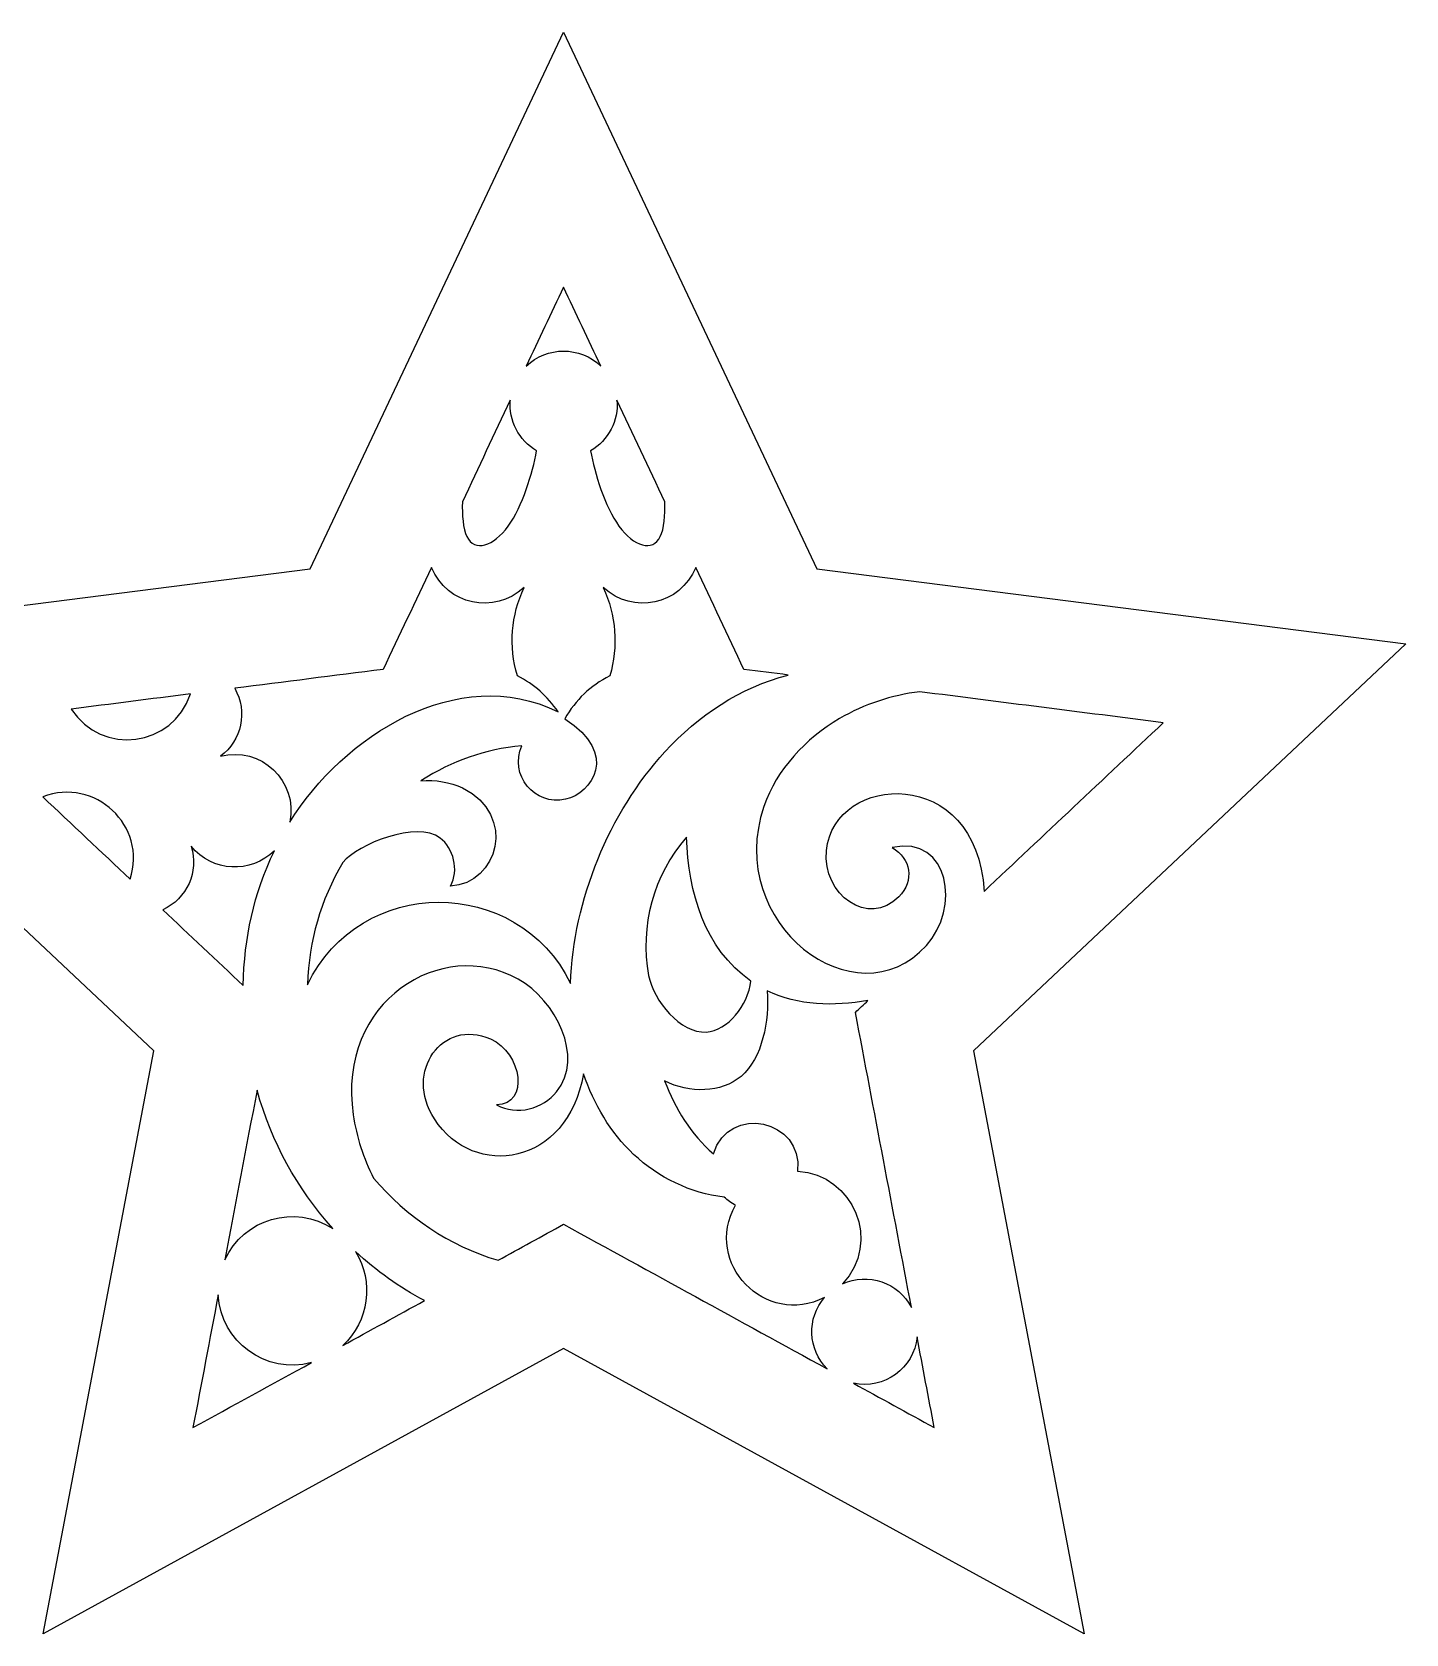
# Model space of a CAD drawing. Header units: centimetres. Extents: x 1 to 126, y -110 to -2.
# Drawn here: x 25.65 to 34.22, y -28.75 to -18.75 of the extents above; entities that cross this region are included whole.
import ezdxf

# ---------------------------------------------------------------- set-up
doc = ezdxf.new("R2010")
doc.units = ezdxf.units.CM
doc.header["$MEASUREMENT"] = 0
doc.layers.add('layer 1', color=7, linetype='Continuous')

msp = doc.modelspace()

# ---------------------------------------------------------------- linework, layer by layer
at = {"layer": 'layer 1', "color": 250}
for points, knots in [([(28.96339, -26.96446), (28.96339, -26.96446), (32.21261, -28.74686), (32.21261, -28.74686), (32.21261, -28.74686), (32.21261, -28.74686), (31.52148, -25.10589), (31.52148, -25.10589), (31.52148, -25.10589), (31.52148, -25.10589), (34.22068, -22.56653), (34.22068, -22.56653), (34.22068, -22.56653), (34.22068, -22.56653), (30.54439, -22.09871), (30.54439, -22.09871), (30.54439, -22.09871), (30.54439, -22.09871), (28.96339, -18.74687), (28.96339, -18.74687), (28.96339, -18.74687), (28.96339, -18.74687), (27.38242, -22.09871), (27.38242, -22.09871), (27.38242, -22.09871), (27.38242, -22.09871), (23.70609, -22.56653), (23.70609, -22.56653), (23.70609, -22.56653), (23.70609, -22.56653), (26.40533, -25.10589), (26.40533, -25.10589), (26.40533, -25.10589), (26.40533, -25.10589), (25.71421, -28.74686), (25.71421, -28.74686), (25.71421, -28.74686), (25.71421, -28.74686), (28.96339, -26.96446), (28.96339, -26.96446)], [0, 0, 0, 0, 0.0909091, 0.0909091, 0.0909091, 0.0909091, 0.1818182, 0.1818182, 0.1818182, 0.1818182, 0.2727273, 0.2727273, 0.2727273, 0.2727273, 0.3636364, 0.3636364, 0.3636364, 0.3636364, 0.4545455, 0.4545455, 0.4545455, 0.4545455, 0.5454545, 0.5454545, 0.5454545, 0.5454545, 0.6363636, 0.6363636, 0.6363636, 0.6363636, 0.7272727, 0.7272727, 0.7272727, 0.7272727, 0.8181818, 0.8181818, 0.8181818, 0.8181818, 1, 1, 1, 1]), ([(29.19626, -20.83291), (29.06661, -20.70686), (28.8602, -20.70686), (28.73052, -20.83291), (28.73052, -20.83291), (28.80817, -20.66837), (28.88578, -20.5038), (28.96339, -20.33923), (28.96339, -20.33923), (29.04103, -20.5038), (29.11865, -20.66837), (29.19626, -20.83291)], [0, 0, 0, 0, 0.25, 0.25, 0.25, 0.25, 0.5, 0.5, 0.5, 0.5, 1, 1, 1, 1]), ([(28.79518, -21.36105), (28.77049, -21.50132), (28.70544, -21.70854), (28.61781, -21.83049), (28.61781, -21.83049), (28.52531, -21.95919), (28.40762, -21.99298), (28.35986, -21.89689), (28.35986, -21.89689), (28.3352, -21.84725), (28.32917, -21.76297), (28.3316, -21.67869), (28.3316, -21.67869), (28.43122, -21.46748), (28.53085, -21.25628), (28.63047, -21.0451), (28.63047, -21.0451), (28.61992, -21.17334), (28.68399, -21.29625), (28.79518, -21.36105)], [0, 0, 0, 0, 0.1666667, 0.1666667, 0.1666667, 0.1666667, 0.3333333, 0.3333333, 0.3333333, 0.3333333, 0.5, 0.5, 0.5, 0.5, 0.6666667, 0.6666667, 0.6666667, 0.6666667, 1, 1, 1, 1]), ([(29.56696, -21.89689), (29.51919, -21.99298), (29.4015, -21.95919), (29.309, -21.83049), (29.309, -21.83049), (29.22134, -21.70854), (29.15632, -21.50132), (29.13163, -21.36105), (29.13163, -21.36105), (29.24282, -21.29625), (29.30689, -21.17334), (29.29634, -21.0451), (29.29634, -21.0451), (29.39596, -21.25628), (29.49559, -21.46748), (29.59521, -21.67869), (29.59521, -21.67869), (29.59761, -21.76297), (29.59161, -21.84725), (29.56696, -21.89689)], [0, 0, 0, 0, 0.1666667, 0.1666667, 0.1666667, 0.1666667, 0.3333333, 0.3333333, 0.3333333, 0.3333333, 0.5, 0.5, 0.5, 0.5, 0.6666667, 0.6666667, 0.6666667, 0.6666667, 1, 1, 1, 1]), ([(28.92896, -22.99018), (28.30105, -22.68086), (27.58346, -23.14451), (27.25478, -23.67904), (27.25478, -23.67904), (27.3077, -23.42353), (27.07349, -23.20149), (26.82115, -23.26802), (26.82115, -23.26802), (26.95453, -23.16981), (26.99295, -22.98714), (26.91044, -22.84353), (26.91044, -22.84353), (27.21958, -22.80419), (27.52871, -22.76486), (27.83782, -22.72552), (27.83782, -22.72552), (27.93794, -22.51329), (28.03805, -22.30106), (28.13814, -22.08883), (28.13814, -22.08883), (28.23864, -22.32516), (28.52665, -22.38478), (28.71669, -22.21435), (28.71669, -22.21435), (28.63552, -22.38721), (28.62024, -22.5818), (28.67496, -22.76507), (28.67496, -22.76507), (28.78047, -22.82095), (28.8613, -22.89129), (28.92896, -22.99018)], [0, 0, 0, 0, 0.1111111, 0.1111111, 0.1111111, 0.1111111, 0.2222222, 0.2222222, 0.2222222, 0.2222222, 0.3333333, 0.3333333, 0.3333333, 0.3333333, 0.4444444, 0.4444444, 0.4444444, 0.4444444, 0.5555556, 0.5555556, 0.5555556, 0.5555556, 0.6666667, 0.6666667, 0.6666667, 0.6666667, 0.7777778, 0.7777778, 0.7777778, 0.7777778, 1, 1, 1, 1]), ([(29.59592, -23.24019), (29.24711, -23.62104), (29.02313, -24.16765), (29.00717, -24.68584), (29.00717, -24.68584), (28.67318, -24.00746), (27.69153, -24.01088), (27.36457, -24.69416), (27.36457, -24.69416), (27.37642, -24.41437), (27.44391, -24.17279), (27.58579, -23.93022), (27.58579, -23.93022), (27.68212, -23.81582), (28.04702, -23.66879), (28.19296, -23.77842), (28.19296, -23.77842), (28.27512, -23.84016), (28.31347, -23.98049), (28.2566, -24.07793), (28.2566, -24.07793), (28.5538, -24.06492), (28.67441, -23.63567), (28.33322, -23.46593), (28.33322, -23.46593), (28.25392, -23.42646), (28.16244, -23.41506), (28.07234, -23.42102), (28.07234, -23.42102), (28.26979, -23.29491), (28.46925, -23.22541), (28.70237, -23.20181), (28.70237, -23.20181), (28.62144, -23.38352), (28.78206, -23.57984), (28.97619, -23.53656), (28.97619, -23.53656), (29.13413, -23.50136), (29.31726, -23.25308), (28.97006, -23.03431), (28.97006, -23.03431), (29.04008, -22.91285), (29.12856, -22.83037), (29.25185, -22.76507), (29.25185, -22.76507), (29.30654, -22.5818), (29.2913, -22.38721), (29.21012, -22.21435), (29.21012, -22.21435), (29.40016, -22.38478), (29.68817, -22.32516), (29.78864, -22.08883), (29.78864, -22.08883), (29.88876, -22.30106), (29.98888, -22.51329), (30.08896, -22.72552), (30.08896, -22.72552), (30.1811, -22.73724), (30.27325, -22.74898), (30.3654, -22.7607), (30.3654, -22.7607), (30.06582, -22.837), (29.80286, -23.01427), (29.59592, -23.24019)], [0, 0, 0, 0, 0.0588235, 0.0588235, 0.0588235, 0.0588235, 0.1176471, 0.1176471, 0.1176471, 0.1176471, 0.1764706, 0.1764706, 0.1764706, 0.1764706, 0.2352941, 0.2352941, 0.2352941, 0.2352941, 0.2941176, 0.2941176, 0.2941176, 0.2941176, 0.3529412, 0.3529412, 0.3529412, 0.3529412, 0.4117647, 0.4117647, 0.4117647, 0.4117647, 0.4705882, 0.4705882, 0.4705882, 0.4705882, 0.5294118, 0.5294118, 0.5294118, 0.5294118, 0.5882353, 0.5882353, 0.5882353, 0.5882353, 0.6470588, 0.6470588, 0.6470588, 0.6470588, 0.7058824, 0.7058824, 0.7058824, 0.7058824, 0.7647059, 0.7647059, 0.7647059, 0.7647059, 0.8235294, 0.8235294, 0.8235294, 0.8235294, 0.8823529, 0.8823529, 0.8823529, 0.8823529, 1, 1, 1, 1]), ([(26.63439, -22.87866), (26.52528, -23.2108), (26.07958, -23.26749), (25.89074, -22.97331), (25.89074, -22.97331), (26.13863, -22.94174), (26.38649, -22.9102), (26.63439, -22.87866)], [0, 0, 0, 0, 0.3333333, 0.3333333, 0.3333333, 0.3333333, 1, 1, 1, 1]), ([(31.22783, -24.44951), (30.78695, -24.93396), (29.96331, -24.31352), (30.21352, -23.58111), (30.21352, -23.58111), (30.2929, -23.34877), (30.47387, -23.15718), (30.686, -23.03255), (30.686, -23.03255), (30.84041, -22.94181), (31.01133, -22.8866), (31.18567, -22.86508), (31.18567, -22.86508), (31.69254, -22.92957), (32.19941, -22.99409), (32.70628, -23.05858), (32.70628, -23.05858), (32.33326, -23.40952), (31.96027, -23.76047), (31.58724, -24.11137), (31.58724, -24.11137), (31.54584, -23.31599), (30.6509, -23.37132), (30.60384, -23.85635), (30.60384, -23.85635), (30.57687, -24.13435), (30.86704, -24.33807), (31.05472, -24.14595), (31.05472, -24.14595), (31.15623, -24.04204), (31.12925, -23.907), (31.01482, -23.83712), (31.01482, -23.83712), (31.37889, -23.76081), (31.43654, -24.21999), (31.22783, -24.44951)], [0, 0, 0, 0, 0.1, 0.1, 0.1, 0.1, 0.2, 0.2, 0.2, 0.2, 0.3, 0.3, 0.3, 0.3, 0.4, 0.4, 0.4, 0.4, 0.5, 0.5, 0.5, 0.5, 0.6, 0.6, 0.6, 0.6, 0.7, 0.7, 0.7, 0.7, 0.8, 0.8, 0.8, 0.8, 1, 1, 1, 1]), ([(25.71258, -23.52153), (26.0383, -23.39453), (26.36554, -23.70236), (26.25861, -24.03521), (26.25861, -24.03521), (26.07661, -23.86401), (25.89462, -23.69277), (25.71258, -23.52153)], [0, 0, 0, 0, 0.3333333, 0.3333333, 0.3333333, 0.3333333, 1, 1, 1, 1]), ([(30.13242, -24.67098), (30.11489, -24.82194), (29.98789, -24.98174), (29.85352, -24.98968), (29.85352, -24.98968), (29.69367, -24.99917), (29.52342, -24.79364), (29.49411, -24.63542), (29.49411, -24.63542), (29.43692, -24.32713), (29.52395, -24.0096), (29.73033, -23.77352), (29.73033, -23.77352), (29.74391, -24.11656), (29.83859, -24.46634), (30.13242, -24.67098)], [0, 0, 0, 0, 0.2, 0.2, 0.2, 0.2, 0.4, 0.4, 0.4, 0.4, 0.6, 0.6, 0.6, 0.6, 1, 1, 1, 1]), ([(27.15802, -23.85737), (27.02876, -24.12933), (26.96953, -24.39867), (26.96385, -24.69868), (26.96385, -24.69868), (26.79631, -24.54109), (26.62882, -24.38347), (26.46128, -24.22588), (26.46128, -24.22588), (26.61245, -24.15819), (26.68872, -23.98783), (26.63855, -23.82996), (26.63855, -23.82996), (26.76971, -23.99062), (27.01073, -24.00332), (27.15802, -23.85737)], [0, 0, 0, 0, 0.2, 0.2, 0.2, 0.2, 0.4, 0.4, 0.4, 0.4, 0.6, 0.6, 0.6, 0.6, 1, 1, 1, 1]), ([(28.96339, -26.18965), (28.82701, -26.26448), (28.69066, -26.3393), (28.55427, -26.41409), (28.55427, -26.41409), (28.24986, -26.32417), (27.98154, -26.14224), (27.77767, -25.90133), (27.77767, -25.90133), (27.71346, -25.77768), (27.67078, -25.64451), (27.65049, -25.50629), (27.65049, -25.50629), (27.54579, -24.79371), (28.20465, -24.39296), (28.6799, -24.65917), (28.6799, -24.65917), (28.91455, -24.79061), (29.09446, -25.1434), (28.91947, -25.36278), (28.91947, -25.36278), (28.83681, -25.46643), (28.66998, -25.51536), (28.54528, -25.44353), (28.54528, -25.44353), (28.75013, -25.44374), (28.70489, -25.11883), (28.50633, -25.03177), (28.50633, -25.03177), (28.20908, -24.90144), (27.96487, -25.23556), (28.15708, -25.53218), (28.15708, -25.53218), (28.4039, -25.91307), (28.98778, -25.82719), (29.0876, -25.2494), (29.0876, -25.2494), (29.15198, -25.44039), (29.25538, -25.61681), (29.40034, -25.75284), (29.40034, -25.75284), (29.55443, -25.89741), (29.75548, -25.99633), (29.96573, -26.01947), (29.96573, -26.01947), (29.9869, -26.0405), (30.00997, -26.05697), (30.03671, -26.07013), (30.03671, -26.07013), (29.83288, -26.43131), (30.22361, -26.83647), (30.59195, -26.64579), (30.59195, -26.64579), (30.48026, -26.77597), (30.48728, -26.9701), (30.60807, -27.09188), (30.60807, -27.09188), (30.05986, -26.79114), (29.51164, -26.4904), (28.96339, -26.18965)], [0, 0, 0, 0, 0.0625, 0.0625, 0.0625, 0.0625, 0.125, 0.125, 0.125, 0.125, 0.1875, 0.1875, 0.1875, 0.1875, 0.25, 0.25, 0.25, 0.25, 0.3125, 0.3125, 0.3125, 0.3125, 0.375, 0.375, 0.375, 0.375, 0.4375, 0.4375, 0.4375, 0.4375, 0.5, 0.5, 0.5, 0.5, 0.5625, 0.5625, 0.5625, 0.5625, 0.625, 0.625, 0.625, 0.625, 0.6875, 0.6875, 0.6875, 0.6875, 0.75, 0.75, 0.75, 0.75, 0.8125, 0.8125, 0.8125, 0.8125, 0.875, 0.875, 0.875, 0.875, 1, 1, 1, 1]), ([(31.13445, -26.70947), (31.0538, -26.55277), (30.86405, -26.4874), (30.70403, -26.56116), (30.70403, -26.56116), (30.94709, -26.30275), (30.77733, -25.87819), (30.42311, -25.85861), (30.42311, -25.85861), (30.45955, -25.53405), (29.99509, -25.4369), (29.89842, -25.74889), (29.89842, -25.74889), (29.75858, -25.62966), (29.65952, -25.46759), (29.59394, -25.29388), (29.59394, -25.29388), (29.74892, -25.37424), (29.94827, -25.37001), (30.07086, -25.26601), (30.07086, -25.26601), (30.20516, -25.15207), (30.24732, -24.91839), (30.23392, -24.7312), (30.23392, -24.7312), (30.42728, -24.82731), (30.64964, -24.82896), (30.86253, -24.79315), (30.86253, -24.79315), (30.83656, -24.8176), (30.81056, -24.84204), (30.7846, -24.86649), (30.7846, -24.86649), (30.90123, -25.48082), (31.01782, -26.09514), (31.13445, -26.70947)], [0, 0, 0, 0, 0.1, 0.1, 0.1, 0.1, 0.2, 0.2, 0.2, 0.2, 0.3, 0.3, 0.3, 0.3, 0.4, 0.4, 0.4, 0.4, 0.5, 0.5, 0.5, 0.5, 0.6, 0.6, 0.6, 0.6, 0.7, 0.7, 0.7, 0.7, 0.8, 0.8, 0.8, 0.8, 1, 1, 1, 1]), ([(27.04996, -25.35234), (27.14475, -25.68321), (27.29377, -25.95844), (27.52307, -26.2159), (27.52307, -26.2159), (27.28572, -26.06174), (26.96681, -26.15431), (26.84891, -26.41162), (26.84891, -26.41162), (26.91594, -26.05853), (26.98293, -25.70543), (27.04996, -25.35234)], [0, 0, 0, 0, 0.25, 0.25, 0.25, 0.25, 0.5, 0.5, 0.5, 0.5, 1, 1, 1, 1]), ([(28.09616, -26.66541), (27.92562, -26.75897), (27.75506, -26.85252), (27.58452, -26.94608), (27.58452, -26.94608), (27.74842, -26.79523), (27.78194, -26.54917), (27.66432, -26.35997), (27.66432, -26.35997), (27.79591, -26.48182), (27.93698, -26.58244), (28.09616, -26.66541)], [0, 0, 0, 0, 0.25, 0.25, 0.25, 0.25, 0.5, 0.5, 0.5, 0.5, 1, 1, 1, 1]), ([(27.38951, -27.05304), (27.14306, -27.18822), (26.89661, -27.32344), (26.65016, -27.45863), (26.65016, -27.45863), (26.70258, -27.18247), (26.755, -26.90628), (26.80743, -26.63013), (26.80743, -26.63013), (26.82348, -26.92378), (27.10528, -27.12853), (27.38951, -27.05304)], [0, 0, 0, 0, 0.25, 0.25, 0.25, 0.25, 0.5, 0.5, 0.5, 0.5, 1, 1, 1, 1]), ([(31.27662, -27.45863), (31.10838, -27.36631), (30.94014, -27.27402), (30.77187, -27.18173), (30.77187, -27.18173), (30.96399, -27.22347), (31.14962, -27.0886), (31.16927, -26.89299), (31.16927, -26.89299), (31.20508, -27.08154), (31.24085, -27.27007), (31.27662, -27.45863)], [0, 0, 0, 0, 0.25, 0.25, 0.25, 0.25, 0.5, 0.5, 0.5, 0.5, 1, 1, 1, 1])]:
    msp.add_open_spline(points, degree=3, knots=knots, dxfattribs=at)

doc.saveas('drawing.dxf')
